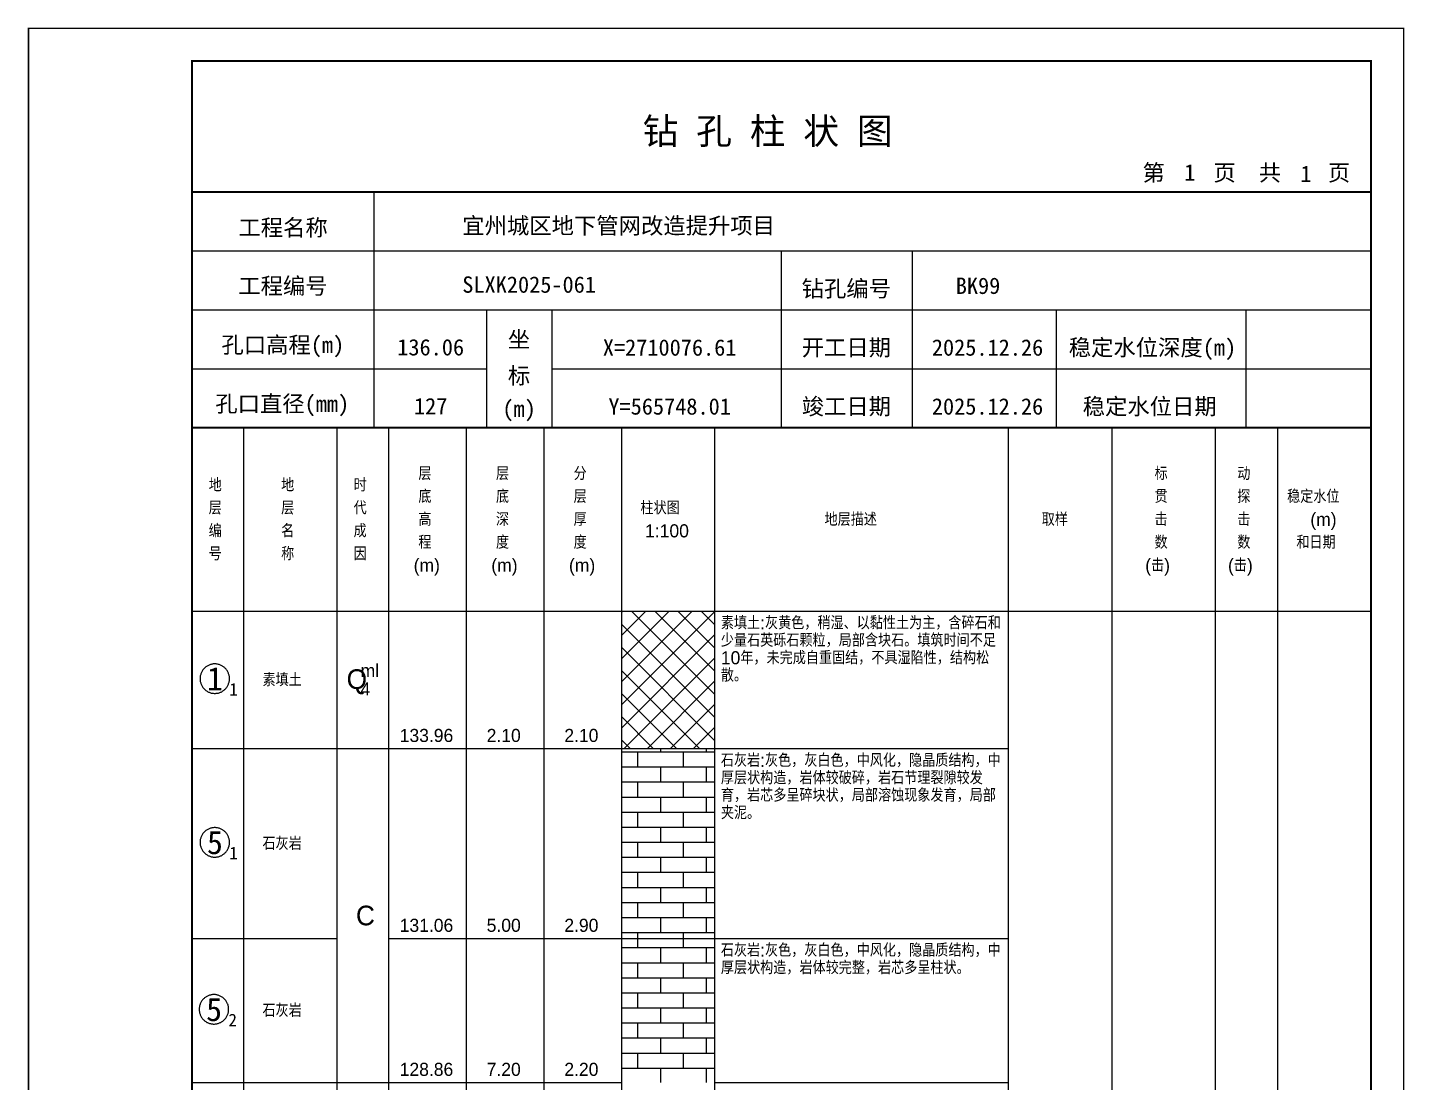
# Model space of a CAD drawing. Header units: millimetres. Extents: x 12489 to 89920, y 4630 to 4927.
# Drawn here: x 34049.3 to 34259.6, y 4765.7 to 4926.8 of the extents above; entities that cross this region are included whole.
import ezdxf
from ezdxf.enums import TextEntityAlignment as Align

# ---------------------------------------------------------------- set-up
doc = ezdxf.new("R2010")
doc.units = ezdxf.units.MM
doc.layers.add('ZZT_TC', color=7, linetype='Continuous')
doc.styles.add('成果图图块', font='', dxfattribs={"height": 2.5})
doc.styles.add('成果图模板', font='')
doc.styles.add('成果图模板标题', font='simhei.ttf')
doc.styles.add('成果图表体', font='Comfont.shx', dxfattribs={"height": 2, "bigfont": 'Hztxt12a.shx'})
doc.styles.get('成果图图块').set_extended_font_data('FangSong_GB2312')
doc.styles.get('成果图模板').set_extended_font_data('FangSong_GB2312')
pattern_1 = [(0, (0, 0), (0, 2.3), []), (90, (0, 0), (-3.5, 2.3), [2.3, -2.3])]

# ---------------------------------------------------------------- blocks, each defined once
blk = doc.blocks.new('DCBH-1-1-1151', base_point=(0.3, -0.11))
at = {"layer": 'ZZT_TC', "color": 7}
blk.add_polyline3d([(-0.19, 2.31, 0), (-0.3, 2.31, 0), (-0.41, 2.3, 0), (-0.52, 2.29, 0), (-0.63, 2.27, 0), (-0.73, 2.24, 0), (-0.84, 2.21, 0), (-0.95, 2.18, 0), (-1.05, 2.14, 0), (-1.15, 2.09, 0), (-1.25, 2.04, 0), (-1.35, 1.99, 0), (-1.44, 1.93, 0), (-1.53, 1.87, 0), (-1.62, 1.8, 0), (-1.7, 1.73, 0), (-1.78, 1.65, 0), (-1.86, 1.57, 0), (-1.93, 1.49, 0), (-2, 1.4, 0), (-2.06, 1.31, 0), (-2.12, 1.22, 0), (-2.17, 1.12, 0), (-2.22, 1.02, 0), (-2.27, 0.92, 0), (-2.31, 0.82, 0), (-2.34, 0.71, 0), (-2.37, 0.61, 0), (-2.4, 0.5, 0), (-2.41, 0.39, 0), (-2.43, 0.28, 0), (-2.44, 0.17, 0), (-2.44, 0.06, 0), (-2.44, -0.05, 0), (-2.43, -0.16, 0), (-2.41, -0.27, 0), (-2.4, -0.38, 0), (-2.37, -0.49, 0), (-2.34, -0.6, 0), (-2.31, -0.7, 0), (-2.27, -0.8, 0), (-2.22, -0.9, 0), (-2.17, -1, 0), (-2.12, -1.1, 0), (-2.06, -1.19, 0), (-2, -1.28, 0), (-1.93, -1.37, 0), (-1.86, -1.45, 0), (-1.78, -1.53, 0), (-1.7, -1.61, 0), (-1.62, -1.68, 0), (-1.53, -1.75, 0), (-1.44, -1.81, 0), (-1.35, -1.87, 0), (-1.25, -1.93, 0), (-1.15, -1.98, 0), (-1.05, -2.02, 0), (-0.95, -2.06, 0), (-0.84, -2.1, 0), (-0.73, -2.13, 0), (-0.63, -2.15, 0), (-0.52, -2.17, 0), (-0.41, -2.18, 0), (-0.3, -2.19, 0), (-0.19, -2.19, 0), (-0.08, -2.19, 0), (0.03, -2.18, 0), (0.14, -2.17, 0), (0.25, -2.15, 0), (0.36, -2.13, 0), (0.47, -2.1, 0), (0.57, -2.06, 0), (0.67, -2.02, 0), (0.77, -1.98, 0), (0.87, -1.93, 0), (0.97, -1.87, 0), (1.06, -1.81, 0), (1.15, -1.75, 0), (1.24, -1.68, 0), (1.32, -1.61, 0), (1.4, -1.53, 0), (1.48, -1.45, 0), (1.55, -1.37, 0), (1.62, -1.28, 0), (1.68, -1.19, 0), (1.74, -1.1, 0), (1.8, -1, 0), (1.85, -0.9, 0), (1.89, -0.8, 0), (1.93, -0.7, 0), (1.97, -0.6, 0), (2, -0.49, 0), (2.02, -0.38, 0), (2.04, -0.27, 0), (2.05, -0.16, 0), (2.06, -0.05, 0), (2.06, 0.06, 0), (2.06, 0.17, 0), (2.05, 0.28, 0), (2.04, 0.39, 0), (2.02, 0.5, 0), (2, 0.61, 0), (1.97, 0.71, 0), (1.93, 0.82, 0), (1.89, 0.92, 0), (1.85, 1.02, 0), (1.8, 1.12, 0), (1.74, 1.22, 0), (1.68, 1.31, 0), (1.62, 1.4, 0), (1.55, 1.49, 0), (1.48, 1.57, 0), (1.4, 1.65, 0), (1.32, 1.73, 0), (1.24, 1.8, 0), (1.15, 1.87, 0), (1.06, 1.93, 0), (0.97, 1.99, 0), (0.87, 2.04, 0), (0.77, 2.09, 0), (0.67, 2.14, 0), (0.57, 2.18, 0), (0.47, 2.21, 0), (0.36, 2.24, 0), (0.25, 2.27, 0), (0.14, 2.29, 0), (0.03, 2.3, 0), (-0.08, 2.31, 0), (-0.19, 2.31, 0)], dxfattribs=at)
at = {"style": '成果图图块'}
blk.add_text('1', height=3.57, dxfattribs=at).set_placement((-0.16, -1.74), align=Align.CENTER)
blk.add_text('1', height=1.91, dxfattribs=at).set_placement((2.03, -2.53))
blk = doc.blocks.new('DCBH-1-1-1152', base_point=(0.3, -0.11))
at = {"layer": 'ZZT_TC', "color": 7}
blk.add_polyline3d([(-0.19, 2.31, 0), (-0.3, 2.31, 0), (-0.41, 2.3, 0), (-0.52, 2.29, 0), (-0.63, 2.27, 0), (-0.73, 2.24, 0), (-0.84, 2.21, 0), (-0.95, 2.18, 0), (-1.05, 2.14, 0), (-1.15, 2.09, 0), (-1.25, 2.04, 0), (-1.35, 1.99, 0), (-1.44, 1.93, 0), (-1.53, 1.87, 0), (-1.62, 1.8, 0), (-1.7, 1.73, 0), (-1.78, 1.65, 0), (-1.86, 1.57, 0), (-1.93, 1.49, 0), (-2, 1.4, 0), (-2.06, 1.31, 0), (-2.12, 1.22, 0), (-2.17, 1.12, 0), (-2.22, 1.02, 0), (-2.27, 0.92, 0), (-2.31, 0.82, 0), (-2.34, 0.71, 0), (-2.37, 0.61, 0), (-2.4, 0.5, 0), (-2.41, 0.39, 0), (-2.43, 0.28, 0), (-2.44, 0.17, 0), (-2.44, 0.06, 0), (-2.44, -0.05, 0), (-2.43, -0.16, 0), (-2.41, -0.27, 0), (-2.4, -0.38, 0), (-2.37, -0.49, 0), (-2.34, -0.6, 0), (-2.31, -0.7, 0), (-2.27, -0.8, 0), (-2.22, -0.9, 0), (-2.17, -1, 0), (-2.12, -1.1, 0), (-2.06, -1.19, 0), (-2, -1.28, 0), (-1.93, -1.37, 0), (-1.86, -1.45, 0), (-1.78, -1.53, 0), (-1.7, -1.61, 0), (-1.62, -1.68, 0), (-1.53, -1.75, 0), (-1.44, -1.81, 0), (-1.35, -1.87, 0), (-1.25, -1.93, 0), (-1.15, -1.98, 0), (-1.05, -2.02, 0), (-0.95, -2.06, 0), (-0.84, -2.1, 0), (-0.73, -2.13, 0), (-0.63, -2.15, 0), (-0.52, -2.17, 0), (-0.41, -2.18, 0), (-0.3, -2.19, 0), (-0.19, -2.19, 0), (-0.08, -2.19, 0), (0.03, -2.18, 0), (0.14, -2.17, 0), (0.25, -2.15, 0), (0.36, -2.13, 0), (0.47, -2.1, 0), (0.57, -2.06, 0), (0.67, -2.02, 0), (0.77, -1.98, 0), (0.87, -1.93, 0), (0.97, -1.87, 0), (1.06, -1.81, 0), (1.15, -1.75, 0), (1.24, -1.68, 0), (1.32, -1.61, 0), (1.4, -1.53, 0), (1.48, -1.45, 0), (1.55, -1.37, 0), (1.62, -1.28, 0), (1.68, -1.19, 0), (1.74, -1.1, 0), (1.8, -1, 0), (1.85, -0.9, 0), (1.89, -0.8, 0), (1.93, -0.7, 0), (1.97, -0.6, 0), (2, -0.49, 0), (2.02, -0.38, 0), (2.04, -0.27, 0), (2.05, -0.16, 0), (2.06, -0.05, 0), (2.06, 0.06, 0), (2.06, 0.17, 0), (2.05, 0.28, 0), (2.04, 0.39, 0), (2.02, 0.5, 0), (2, 0.61, 0), (1.97, 0.71, 0), (1.93, 0.82, 0), (1.89, 0.92, 0), (1.85, 1.02, 0), (1.8, 1.12, 0), (1.74, 1.22, 0), (1.68, 1.31, 0), (1.62, 1.4, 0), (1.55, 1.49, 0), (1.48, 1.57, 0), (1.4, 1.65, 0), (1.32, 1.73, 0), (1.24, 1.8, 0), (1.15, 1.87, 0), (1.06, 1.93, 0), (0.97, 1.99, 0), (0.87, 2.04, 0), (0.77, 2.09, 0), (0.67, 2.14, 0), (0.57, 2.18, 0), (0.47, 2.21, 0), (0.36, 2.24, 0), (0.25, 2.27, 0), (0.14, 2.29, 0), (0.03, 2.3, 0), (-0.08, 2.31, 0), (-0.19, 2.31, 0)], dxfattribs=at)
at = {"style": '成果图图块'}
blk.add_text('5', height=3.57, dxfattribs=at).set_placement((-0.16, -1.74), align=Align.CENTER)
blk.add_text('1', height=1.91, dxfattribs=at).set_placement((2.03, -2.53))
blk = doc.blocks.new('DCBH-1-1-1153', base_point=(0.43, -0.11))
at = {"layer": 'ZZT_TC', "color": 7}
blk.add_polyline3d([(-0.19, 2.31, 0), (-0.3, 2.31, 0), (-0.41, 2.3, 0), (-0.52, 2.29, 0), (-0.63, 2.27, 0), (-0.73, 2.24, 0), (-0.84, 2.21, 0), (-0.95, 2.18, 0), (-1.05, 2.14, 0), (-1.15, 2.09, 0), (-1.25, 2.04, 0), (-1.35, 1.99, 0), (-1.44, 1.93, 0), (-1.53, 1.87, 0), (-1.62, 1.8, 0), (-1.7, 1.73, 0), (-1.78, 1.65, 0), (-1.86, 1.57, 0), (-1.93, 1.49, 0), (-2, 1.4, 0), (-2.06, 1.31, 0), (-2.12, 1.22, 0), (-2.17, 1.12, 0), (-2.22, 1.02, 0), (-2.27, 0.92, 0), (-2.31, 0.82, 0), (-2.34, 0.71, 0), (-2.37, 0.61, 0), (-2.4, 0.5, 0), (-2.41, 0.39, 0), (-2.43, 0.28, 0), (-2.44, 0.17, 0), (-2.44, 0.06, 0), (-2.44, -0.05, 0), (-2.43, -0.16, 0), (-2.41, -0.27, 0), (-2.4, -0.38, 0), (-2.37, -0.49, 0), (-2.34, -0.6, 0), (-2.31, -0.7, 0), (-2.27, -0.8, 0), (-2.22, -0.9, 0), (-2.17, -1, 0), (-2.12, -1.1, 0), (-2.06, -1.19, 0), (-2, -1.28, 0), (-1.93, -1.37, 0), (-1.86, -1.45, 0), (-1.78, -1.53, 0), (-1.7, -1.61, 0), (-1.62, -1.68, 0), (-1.53, -1.75, 0), (-1.44, -1.81, 0), (-1.35, -1.87, 0), (-1.25, -1.93, 0), (-1.15, -1.98, 0), (-1.05, -2.02, 0), (-0.95, -2.06, 0), (-0.84, -2.1, 0), (-0.73, -2.13, 0), (-0.63, -2.15, 0), (-0.52, -2.17, 0), (-0.41, -2.18, 0), (-0.3, -2.19, 0), (-0.19, -2.19, 0), (-0.08, -2.19, 0), (0.03, -2.18, 0), (0.14, -2.17, 0), (0.25, -2.15, 0), (0.36, -2.13, 0), (0.47, -2.1, 0), (0.57, -2.06, 0), (0.67, -2.02, 0), (0.77, -1.98, 0), (0.87, -1.93, 0), (0.97, -1.87, 0), (1.06, -1.81, 0), (1.15, -1.75, 0), (1.24, -1.68, 0), (1.32, -1.61, 0), (1.4, -1.53, 0), (1.48, -1.45, 0), (1.55, -1.37, 0), (1.62, -1.28, 0), (1.68, -1.19, 0), (1.74, -1.1, 0), (1.8, -1, 0), (1.85, -0.9, 0), (1.89, -0.8, 0), (1.93, -0.7, 0), (1.97, -0.6, 0), (2, -0.49, 0), (2.02, -0.38, 0), (2.04, -0.27, 0), (2.05, -0.16, 0), (2.06, -0.05, 0), (2.06, 0.06, 0), (2.06, 0.17, 0), (2.05, 0.28, 0), (2.04, 0.39, 0), (2.02, 0.5, 0), (2, 0.61, 0), (1.97, 0.71, 0), (1.93, 0.82, 0), (1.89, 0.92, 0), (1.85, 1.02, 0), (1.8, 1.12, 0), (1.74, 1.22, 0), (1.68, 1.31, 0), (1.62, 1.4, 0), (1.55, 1.49, 0), (1.48, 1.57, 0), (1.4, 1.65, 0), (1.32, 1.73, 0), (1.24, 1.8, 0), (1.15, 1.87, 0), (1.06, 1.93, 0), (0.97, 1.99, 0), (0.87, 2.04, 0), (0.77, 2.09, 0), (0.67, 2.14, 0), (0.57, 2.18, 0), (0.47, 2.21, 0), (0.36, 2.24, 0), (0.25, 2.27, 0), (0.14, 2.29, 0), (0.03, 2.3, 0), (-0.08, 2.31, 0), (-0.19, 2.31, 0)], dxfattribs=at)
at = {"style": '成果图图块'}
blk.add_text('5', height=3.57, dxfattribs=at).set_placement((-0.16, -1.74), align=Align.CENTER)
blk.add_text('2', height=1.91, dxfattribs=at).set_placement((2.03, -2.53))
blk = doc.blocks.new('钻孔柱状图路桥昇龙制图梁世成校核莫家里.dwg99', base_point=(25, 236))
for p, q in [((52.82, 236), (52.82, 272)), ((25, 263), (205, 263)), ((115, 236), (115, 263)), ((135, 236), (135, 263)), ((25, 254), (205, 254)), ((70, 236), (70, 254)), ((80, 236), (80, 254)), ((157, 236), (157, 254)), ((185.95, 236), (185.95, 254)), ((25, 245), (70, 245)), ((80, 245), (205, 245))]:
    blk.add_line(p, q)
for points, const_width in [([(0, 0), (210, 0), (210, 297), (0, 297)], 0.25), ([(25, 5), (205, 5), (205, 292), (25, 292)], 0.3)]:
    blk.add_lwpolyline(points, close=True, dxfattribs=dict(const_width=const_width))
at = {"const_width": 0.3}
for points in [[(25, 272), (205, 272)], [(25, 236), (205, 236)]]:
    blk.add_lwpolyline(points, dxfattribs=at)
for s, height, style, p in [('钻 孔 柱 状 图', 4, '成果图模板标题', (93.8, 279.31)), ('第', 2.5, '成果图模板', (170.12, 273.7)), ('页', 2.5, '成果图模板', (180.96, 273.7)), ('共', 2.5, '成果图模板', (187.88, 273.7)), ('页', 2.5, '成果图模板', (198.44, 273.7)), ('工程名称', 2.5, '成果图模板', (32.07, 265.32)), ('宜州城区地下管网改造提升项目', 2.5, '成果图模板', (66.26, 265.61)), ('工程编号', 2.5, '成果图模板', (32.05, 256.41)), ('SLXK2025-061', 2.5, '成果图模板', (66.26, 256.61)), ('钻孔编号', 2.5, '成果图模板', (118.08, 256)), ('BK99', 2.5, '成果图模板', (141.61, 256.43)), ('孔口高程(m)', 2.5, '成果图模板', (29.48, 247.41)), ('坐', 2.5, '成果图模板', (73.21, 248.24)), ('开工日期', 2.5, '成果图模板', (118.08, 247)), ('稳定水位深度(m)', 2.5, '成果图模板', (158.86, 247)), ('标', 2.5, '成果图模板', (73.21, 242.7)), ('孔口直径(mm)', 2.5, '成果图模板', (28.54, 238.41)), ('(m) ', 2.5, '成果图模板', (72.38, 237.65)), ('竣工日期', 2.5, '成果图模板', (118.08, 238)), ('稳定水位日期', 2.5, '成果图模板', (160.99, 238))]:
    blk.add_text(s, height=height, dxfattribs=dict(style=style)).set_placement(p)
at = {"style": '成果图模板'}
for s, p in [('1', (177.35, 273.74)), ('1', (195.08, 273.53)), ('136.06', (61.43, 247.04)), ('X=2710076.61', (97.92, 247)), ('2025.12.26', (146.46, 247)), ('127', (61.43, 238.04)), ('Y=565748.01', (97.92, 238)), ('2025.12.26', (146.46, 238))]:
    blk.add_text(s, height=2.5, dxfattribs=at).set_placement(p, align=Align.CENTER)

msp = doc.modelspace()

# ---------------------------------------------------------------- hatches: boundary and pattern name
at = {"linetype": 'Continuous'}
h = msp.add_hatch(dxfattribs=at)
h.set_pattern_fill('GKSTT', scale=0.5, style=0, pattern_type=2)
h.set_pattern_definition([(45, (0, 0), (-1.76776695, 1.76776695), []), (135, (0, 0), (-1.76776695, -1.76776695), [])])
h.paths.add_polyline_path([(34140.06, 4816.71), (34154.29, 4816.71), (34154.29, 4837.71), (34140.06, 4837.71)])
h = msp.add_hatch(dxfattribs=at)
h.set_pattern_fill('GKSHY', scale=0.5, style=0, pattern_type=2)
h.set_pattern_definition(pattern_1)
h.paths.add_polyline_path([(34140.06, 4787.71), (34154.29, 4787.71), (34154.29, 4816.71), (34140.06, 4816.71)])
h = msp.add_hatch(dxfattribs=at)
h.set_pattern_fill('GKSHY', scale=0.5, style=0, pattern_type=2)
h.set_pattern_definition(pattern_1)
h.paths.add_polyline_path([(34140.06, 4765.71), (34154.29, 4765.71), (34154.29, 4787.71), (34140.06, 4787.71)])

# ---------------------------------------------------------------- linework, layer by layer
at = {"color": 0}
for p, q in [((34074.45, 4837.71), (34082.35, 4837.71)), ((34074.45, 4816.71), (34074.45, 4837.71)), ((34082.35, 4816.71), (34082.35, 4837.71)), ((34074.45, 4816.71), (34082.35, 4816.71)), ((34074.45, 4816.71), (34082.35, 4816.71)), ((34074.45, 4787.71), (34074.45, 4816.71)), ((34082.35, 4787.71), (34082.35, 4816.71)), ((34074.45, 4787.71), (34082.35, 4787.71)), ((34074.45, 4787.71), (34082.35, 4787.71)), ((34074.45, 4765.71), (34074.45, 4787.71)), ((34082.35, 4765.71), (34082.35, 4787.71)), ((34074.45, 4765.71), (34082.35, 4765.71))]:
    msp.add_line(p, q, dxfattribs=at)
for points in [[(34074.45, 4865.71), (34082.35, 4865.71)], [(34074.45, 4837.71), (34074.45, 4865.71)], [(34082.35, 4837.71), (34082.35, 4865.71)], [(34082.35, 4865.71), (34096.58, 4865.71)], [(34082.35, 4837.71), (34082.35, 4865.71)], [(34096.58, 4837.71), (34096.58, 4865.71)], [(34096.58, 4865.71), (34104.49, 4865.71)], [(34096.58, 4837.71), (34096.58, 4865.71)], [(34104.49, 4837.71), (34104.49, 4865.71)], [(34104.49, 4865.71), (34116.35, 4865.71)], [(34104.49, 4837.71), (34104.49, 4865.71)], [(34116.35, 4837.71), (34116.35, 4865.71)], [(34116.35, 4865.71), (34128.2, 4865.71)], [(34116.35, 4837.71), (34116.35, 4865.71)], [(34128.2, 4837.71), (34128.2, 4865.71)], [(34128.2, 4865.71), (34140.06, 4865.71)], [(34128.2, 4837.71), (34128.2, 4865.71)], [(34140.06, 4837.71), (34140.06, 4865.71)], [(34140.06, 4865.71), (34154.29, 4865.71)], [(34140.06, 4837.71), (34140.06, 4865.71)], [(34154.29, 4837.71), (34154.29, 4865.71)], [(34154.29, 4865.71), (34199.11, 4865.71)], [(34154.29, 4837.71), (34154.29, 4865.71)], [(34199.11, 4837.71), (34199.11, 4865.71)], [(34199.11, 4865.71), (34214.92, 4865.71)], [(34199.11, 4837.71), (34199.11, 4865.71)], [(34214.92, 4837.71), (34214.92, 4865.71)], [(34214.92, 4865.71), (34230.73, 4865.71)], [(34214.92, 4837.71), (34214.92, 4865.71)], [(34230.73, 4837.71), (34230.73, 4865.71)], [(34230.73, 4865.71), (34240.22, 4865.71)], [(34230.73, 4837.71), (34230.73, 4865.71)], [(34240.22, 4837.71), (34240.22, 4865.71)], [(34240.22, 4865.71), (34254.45, 4865.71)], [(34240.22, 4837.71), (34240.22, 4865.71)], [(34254.45, 4837.71), (34254.45, 4865.71)], [(34074.45, 4837.71), (34082.35, 4837.71)], [(34074.45, 4643.71), (34074.45, 4837.71)], [(34074.45, 4837.71), (34082.35, 4837.71)], [(34082.35, 4643.71), (34082.35, 4837.71)], [(34082.35, 4837.71), (34096.58, 4837.71)], [(34082.35, 4643.71), (34082.35, 4837.71)], [(34082.35, 4837.71), (34096.58, 4837.71)], [(34082.35, 4837.71), (34096.58, 4837.71)], [(34082.35, 4816.71), (34082.35, 4837.71)], [(34096.58, 4643.71), (34096.58, 4837.71)], [(34096.58, 4816.71), (34096.58, 4837.71)], [(34096.58, 4837.71), (34104.49, 4837.71)], [(34096.58, 4643.71), (34096.58, 4837.71)], [(34096.58, 4837.71), (34104.49, 4837.71)], [(34096.58, 4837.71), (34104.49, 4837.71)], [(34096.58, 4816.71), (34096.58, 4837.71)], [(34104.49, 4643.71), (34104.49, 4837.71)], [(34104.49, 4816.71), (34104.49, 4837.71)], [(34104.49, 4837.71), (34116.35, 4837.71)], [(34104.49, 4643.71), (34104.49, 4837.71)], [(34104.49, 4837.71), (34116.35, 4837.71)], [(34104.49, 4837.71), (34116.35, 4837.71)], [(34104.49, 4816.71), (34104.49, 4837.71)], [(34116.35, 4643.71), (34116.35, 4837.71)], [(34116.35, 4816.71), (34116.35, 4837.71)], [(34116.35, 4837.71), (34128.2, 4837.71)], [(34116.35, 4643.71), (34116.35, 4837.71)], [(34116.35, 4837.71), (34128.2, 4837.71)], [(34116.35, 4837.71), (34128.2, 4837.71)], [(34116.35, 4816.71), (34116.35, 4837.71)], [(34128.2, 4643.71), (34128.2, 4837.71)], [(34128.2, 4816.71), (34128.2, 4837.71)], [(34128.2, 4837.71), (34140.06, 4837.71)], [(34128.2, 4643.71), (34128.2, 4837.71)], [(34128.2, 4837.71), (34140.06, 4837.71)], [(34128.2, 4837.71), (34140.06, 4837.71)], [(34128.2, 4816.71), (34128.2, 4837.71)], [(34140.06, 4643.71), (34140.06, 4837.71)], [(34140.06, 4816.71), (34140.06, 4837.71)], [(34140.06, 4837.71), (34154.29, 4837.71)], [(34140.06, 4643.71), (34140.06, 4837.71)], [(34140.06, 4837.71), (34154.29, 4837.71)], [(34154.29, 4643.71), (34154.29, 4837.71)], [(34154.29, 4837.71), (34199.11, 4837.71)], [(34154.29, 4643.71), (34154.29, 4837.71)], [(34154.29, 4837.71), (34199.11, 4837.71)], [(34154.29, 4837.71), (34199.11, 4837.71)], [(34154.29, 4816.71), (34154.29, 4837.71)], [(34199.11, 4643.71), (34199.11, 4837.71)], [(34199.11, 4816.71), (34199.11, 4837.71)], [(34199.11, 4837.71), (34214.92, 4837.71)], [(34199.11, 4643.71), (34199.11, 4837.71)], [(34199.11, 4837.71), (34214.92, 4837.71)], [(34214.92, 4643.71), (34214.92, 4837.71)], [(34214.92, 4837.71), (34230.73, 4837.71)], [(34214.92, 4643.71), (34214.92, 4837.71)], [(34214.92, 4837.71), (34230.73, 4837.71)], [(34230.73, 4643.71), (34230.73, 4837.71)], [(34230.73, 4837.71), (34240.22, 4837.71)], [(34230.73, 4643.71), (34230.73, 4837.71)], [(34230.73, 4837.71), (34240.22, 4837.71)], [(34240.22, 4643.71), (34240.22, 4837.71)], [(34240.22, 4837.71), (34254.45, 4837.71)], [(34240.22, 4643.71), (34240.22, 4837.71)], [(34240.22, 4837.71), (34254.45, 4837.71)], [(34254.45, 4643.71), (34254.45, 4837.71)], [(34082.35, 4816.71), (34096.58, 4816.71)], [(34082.35, 4816.71), (34096.58, 4816.71)], [(34082.35, 4787.71), (34082.35, 4816.71)], [(34096.58, 4787.71), (34096.58, 4816.71)], [(34096.58, 4816.71), (34104.49, 4816.71)], [(34096.58, 4816.71), (34104.49, 4816.71)], [(34096.58, 4765.71), (34096.58, 4816.71)], [(34104.49, 4765.71), (34104.49, 4816.71)], [(34104.49, 4816.71), (34116.35, 4816.71)], [(34104.49, 4816.71), (34116.35, 4816.71)], [(34104.49, 4787.71), (34104.49, 4816.71)], [(34116.35, 4787.71), (34116.35, 4816.71)], [(34116.35, 4816.71), (34128.2, 4816.71)], [(34116.35, 4816.71), (34128.2, 4816.71)], [(34116.35, 4787.71), (34116.35, 4816.71)], [(34128.2, 4787.71), (34128.2, 4816.71)], [(34128.2, 4816.71), (34140.06, 4816.71)], [(34128.2, 4816.71), (34140.06, 4816.71)], [(34128.2, 4787.71), (34128.2, 4816.71)], [(34140.06, 4787.71), (34140.06, 4816.71)], [(34154.29, 4816.71), (34199.11, 4816.71)], [(34154.29, 4816.71), (34199.11, 4816.71)], [(34154.29, 4787.71), (34154.29, 4816.71)], [(34199.11, 4787.71), (34199.11, 4816.71)], [(34082.35, 4787.71), (34096.58, 4787.71)], [(34082.35, 4787.71), (34096.58, 4787.71)], [(34082.35, 4765.71), (34082.35, 4787.71)], [(34096.58, 4765.71), (34096.58, 4787.71)], [(34104.49, 4787.71), (34116.35, 4787.71)], [(34104.49, 4787.71), (34116.35, 4787.71)], [(34104.49, 4765.71), (34104.49, 4787.71)], [(34116.35, 4765.71), (34116.35, 4787.71)], [(34116.35, 4787.71), (34128.2, 4787.71)], [(34116.35, 4787.71), (34128.2, 4787.71)], [(34116.35, 4765.71), (34116.35, 4787.71)], [(34128.2, 4765.71), (34128.2, 4787.71)], [(34128.2, 4787.71), (34140.06, 4787.71)], [(34128.2, 4787.71), (34140.06, 4787.71)], [(34128.2, 4765.71), (34128.2, 4787.71)], [(34140.06, 4765.71), (34140.06, 4787.71)], [(34154.29, 4787.71), (34199.11, 4787.71)], [(34154.29, 4787.71), (34199.11, 4787.71)], [(34154.29, 4765.71), (34154.29, 4787.71)], [(34199.11, 4765.71), (34199.11, 4787.71)], [(34082.35, 4765.71), (34096.58, 4765.71)], [(34096.58, 4765.71), (34104.49, 4765.71)], [(34104.49, 4765.71), (34116.35, 4765.71)], [(34116.35, 4765.71), (34128.2, 4765.71)], [(34128.2, 4765.71), (34140.06, 4765.71)], [(34154.29, 4765.71), (34199.11, 4765.71)]]:
    msp.add_lwpolyline(points, dxfattribs=at)
at = {"color": 7, "flags": 128}
for points in [[(34140.06, 4816.71), (34154.29, 4816.71)], [(34140.06, 4787.71), (34154.29, 4787.71)]]:
    msp.add_lwpolyline(points, dxfattribs=at)

# ---------------------------------------------------------------- block references
for name, p in [('钻孔柱状图路桥昇龙制图梁世成校核莫家里.dwg99', (34074.45, 4865.71)), ('DCBH-1-1-1151', (34078.4, 4827.21)), ('DCBH-1-1-1152', (34078.4, 4802.21)), ('DCBH-1-1-1153', (34078.4, 4776.71))]:
    msp.add_blockref(name, p)

# ---------------------------------------------------------------- texts
at = {"color": 0, "style": '成果图表体'}
for s, height, p in [('层', 2, (34109, 4857.71)), ('层', 2, (34120.85, 4857.71)), ('分', 2, (34132.71, 4857.71)), ('标', 2, (34221.41, 4857.71)), ('动', 2, (34234.05, 4857.71)), ('地', 2, (34076.98, 4855.96)), ('地', 2, (34088.05, 4855.96)), ('时', 2, (34099.11, 4855.96)), ('底', 2, (34109, 4854.21)), ('底', 2, (34120.85, 4854.21)), ('层', 2, (34132.71, 4854.21)), ('贯', 2, (34221.41, 4854.21)), ('探', 2, (34234.05, 4854.21)), ('稳定水位', 2, (34241.65, 4854.21)), ('层', 2, (34076.98, 4852.46)), ('层', 2, (34088.05, 4852.46)), ('代', 2, (34099.11, 4852.46)), ('高', 2, (34109, 4850.71)), ('深', 2, (34120.85, 4850.71)), ('厚', 2, (34132.71, 4850.71)), ('柱状图', 2, (34142.91, 4852.46)), ('地层描述', 2, (34171.02, 4850.71)), ('取样', 2, (34204.18, 4850.71)), ('击', 2, (34221.41, 4850.71)), ('击', 2, (34234.05, 4850.71)), ('(m)', 2, (34245.2, 4850.71)), ('编', 2, (34076.98, 4848.96)), ('名', 2, (34088.05, 4848.96)), ('成', 2, (34099.11, 4848.96)), ('1:100', 2, (34143.62, 4848.96)), ('程', 2, (34109, 4847.21)), ('度', 2, (34120.85, 4847.21)), ('度', 2, (34132.71, 4847.21)), ('数', 2, (34221.41, 4847.21)), ('数', 2, (34234.05, 4847.21)), ('和日期', 2, (34243.07, 4847.21)), ('号', 2, (34076.98, 4845.46)), ('称', 2, (34088.05, 4845.46)), ('因', 2, (34099.11, 4845.46)), ('(m)', 2, (34108.28, 4843.71)), ('(m)', 2, (34120.14, 4843.71)), ('(m)', 2, (34132, 4843.71)), ('(击)', 2, (34219.99, 4843.71)), ('(击)', 2, (34232.63, 4843.71)), ('ml', 2, (34100.18, 4827.61)), ('素填土', 2, (34085.2, 4826.21)), ('Q', 3, (34098.05, 4825.81)), ('4', 2, (34100.18, 4824.81)), ('133.96', 2, (34106.15, 4817.71)), ('2.10', 2, (34119.43, 4817.71)), ('2.10', 2, (34131.29, 4817.71)), ('石灰岩', 2, (34085.2, 4801.21)), ('C', 3, (34099.47, 4789.71)), ('131.06', 2, (34106.15, 4788.71)), ('5.00', 2, (34119.43, 4788.71)), ('2.90', 2, (34131.29, 4788.71)), ('石灰岩', 2, (34085.2, 4775.71)), ('128.86', 2, (34106.15, 4766.71)), ('7.20', 2, (34119.43, 4766.71)), ('2.20', 2, (34131.29, 4766.71))]:
    msp.add_text(s, height=height, dxfattribs=at).set_placement(p)
at = {"color": 0, "char_height": 2, "width": 43.0292, "attachment_point": 1, "line_spacing_factor": 0.8, "style": '成果图表体'}
for s, insert in [('素填土:灰黄色，稍湿、以黏性土为主，含碎石和少量石英砾石颗粒，局部含块石。填筑时间不足10年，未完成自重固结，不具湿陷性，结构松散。', (34155.19, 4836.91)), ('石灰岩:灰色，灰白色，中风化，隐晶质结构，中厚层状构造，岩体较破碎，岩石节理裂隙较发育，岩芯多呈碎块状，局部溶蚀现象发育，局部夹泥。', (34155.19, 4815.91)), ('石灰岩:灰色，灰白色，中风化，隐晶质结构，中厚层状构造，岩体较完整，岩芯多呈柱状。', (34155.19, 4786.91))]:
    msp.add_mtext(s, dxfattribs=dict(at, insert=insert))

doc.saveas('drawing.dxf')
